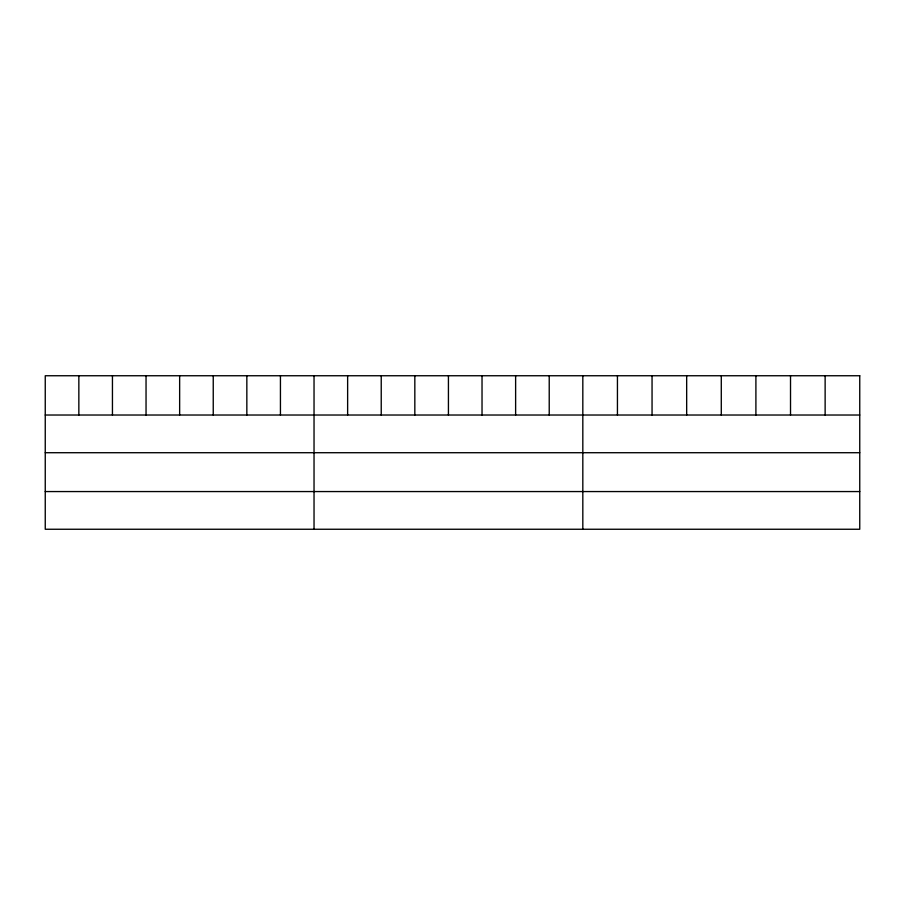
<?xml version="1.0" encoding="UTF-8"?>
<svg xmlns="http://www.w3.org/2000/svg" width="905" height="905" viewBox="0 0 905 905"><rect width="100%" height="100%" fill="white"/><g stroke="black" fill="none" stroke-linecap="round" stroke-linejoin="round"><path stroke-width="1.36" d="M45.25 415.022L859.75 415.022M45.25 452.715L859.75 452.715M45.25 491.562L859.75 491.562M825.134 375.745L825.134 415.022M790.518 375.745L790.518 415.022M755.901 375.745L755.901 415.022M721.285 375.745L721.285 415.022M686.669 375.745L686.669 415.022M652.053 375.745L652.053 415.022M617.436 375.745L617.436 415.022M582.82 375.745L582.82 529.255M549.222 375.745L549.222 415.022M515.624 375.745L515.624 415.022M482.026 375.745L482.026 415.022M448.428 375.745L448.428 415.022M414.829 375.745L414.829 415.022M381.231 375.745L381.231 415.022M347.633 375.745L347.633 415.022M314.035 375.745L314.035 529.255M280.437 375.745L280.437 415.022M246.839 375.745L246.839 415.022M213.241 375.745L213.241 415.022M179.643 375.745L179.643 415.022M146.044 375.745L146.044 415.022M112.446 375.745L112.446 415.022M78.848 375.745L78.848 415.022M859.75 375.745L45.25 375.745L45.25 529.255L859.75 529.255L859.75 375.745"/></g></svg>
